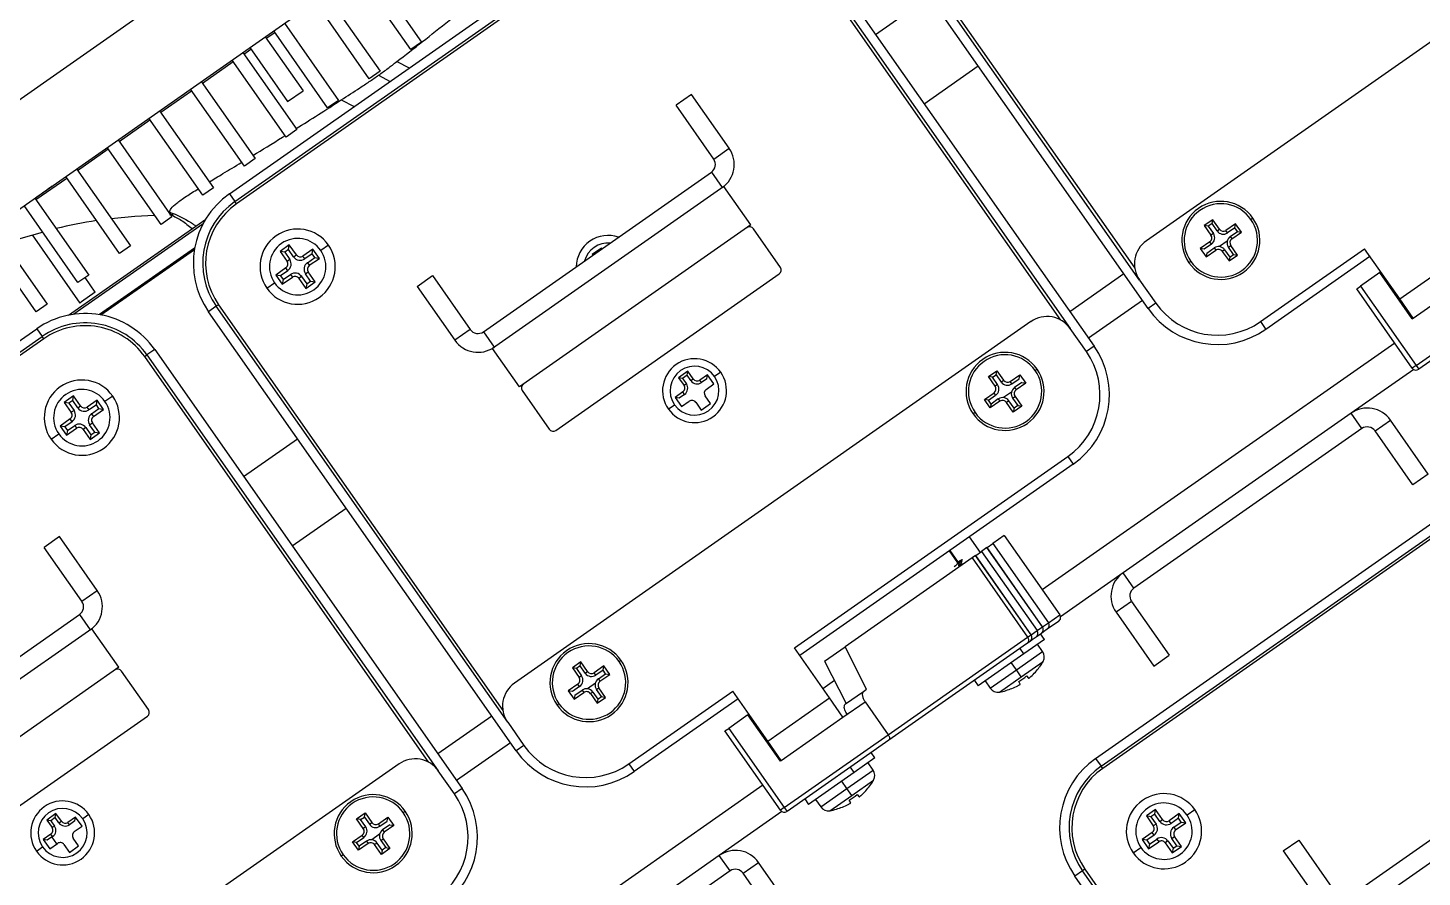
# Model space of a CAD drawing. Header units: millimetres. Extents: x 152904052 to 153933663, y 538271515 to 539240469.
# Drawn here: x 153466419.9 to 153466568.1, y 538579379.2 to 538579469.5 of the extents above; entities that cross this region are included whole.
import ezdxf

# ---------------------------------------------------------------- set-up
doc = ezdxf.new("R2010")
doc.units = ezdxf.units.MM
doc.layers.add('POWR', color=5, linetype='Continuous')

msp = doc.modelspace()

# ---------------------------------------------------------------- linework, layer by layer
at = {"layer": 'POWR', "color": 7}
for p, q in [((153466674.05, 538579640.41), (153466342.3, 538579408.12)), ((153466379.08, 538579422.27), (153466600.25, 538579577.14)), ((153466538.09, 538579442.66), (153466507.11, 538579486.9)), ((153466507.36, 538579487.07), (153466537.58, 538579443.91)), ((153466538.99, 538579439.63), (153466506.3, 538579486.33)), ((153466593.71, 538579485.27), (153466538.82, 538579446.84)), ((153466441.33, 538579451.83), (153466488.03, 538579484.52)), ((153466441.91, 538579451.01), (153466488.6, 538579483.7)), ((153466488.77, 538579483.46), (153466442.08, 538579450.76)), ((153466500.56, 538579482.31), (153466533.26, 538579435.62)), ((153466529.72, 538579438.4), (153466499.5, 538579481.56)), ((153466499.74, 538579481.74), (153466530.72, 538579437.5)), ((153466456.04, 538579476.16), (153466461.77, 538579467.97)), ((153466460.63, 538579467.17), (153466454.89, 538579475.36)), ((153466451.61, 538579473.06), (153466457.35, 538579464.87)), ((153466456.2, 538579464.07), (153466450.47, 538579472.26)), ((153466510.03, 538579468.79), (153466515.76, 538579472.81)), ((153466445.26, 538579468.37), (153466446.16, 538579469)), ((153466451.78, 538579460.97), (153466446.04, 538579469.16)), ((153466447.19, 538579469.97), (153466452.93, 538579461.77)), ((153466442.88, 538579466.7), (153466443.62, 538579467.22)), ((153466443.5, 538579467.38), (153466447.52, 538579461.65)), ((153466445.14, 538579468.53), (153466449.16, 538579462.8)), ((153466461.77, 538579467.97), (153466460.63, 538579467.17)), ((153466438.46, 538579463.61), (153466441.73, 538579465.9)), ((153466447.36, 538579457.87), (153466441.62, 538579466.06)), ((153466442.77, 538579466.87), (153466448.5, 538579458.68)), ((153466459.12, 538579465.89), (153466460.46, 538579465.22)), ((153466457.35, 538579464.87), (153466456.2, 538579464.07)), ((153466457.19, 538579464.45), (153466458.41, 538579463.78)), ((153466515.19, 538579461.42), (153466520.92, 538579465.44)), ((153466434.03, 538579460.51), (153466437.31, 538579462.8)), ((153466442.93, 538579454.78), (153466437.2, 538579462.97)), ((153466438.34, 538579463.77), (153466444.08, 538579455.58)), ((153466447.52, 538579461.65), (153466449.16, 538579462.8)), ((153466452.93, 538579461.77), (153466451.78, 538579460.97)), ((153466453.22, 538579461.82), (153466454.59, 538579461.11)), ((153466490.45, 538579462.41), (153466488.81, 538579461.26)), ((153466492.82, 538579455.53), (153466488.81, 538579461.26)), ((153466494.46, 538579456.68), (153466490.45, 538579462.41)), ((153466429.61, 538579457.41), (153466432.89, 538579459.71)), ((153466438.51, 538579451.68), (153466432.77, 538579459.87)), ((153466433.92, 538579460.67), (153466439.66, 538579452.48)), ((153466448.5, 538579458.68), (153466447.36, 538579457.87)), ((153466434.09, 538579448.58), (153466428.35, 538579456.77)), ((153466429.5, 538579457.58), (153466435.23, 538579449.38)), ((153466425.19, 538579454.31), (153466428.46, 538579456.61)), ((153466444.08, 538579455.58), (153466442.93, 538579454.78)), ((153466492.82, 538579455.53), (153466494.46, 538579456.68)), ((153466425.07, 538579454.48), (153466430.81, 538579446.29)), ((153466468.33, 538579437.16), (153466492.58, 538579454.14)), ((153466492.58, 538579454.14), (153466493.72, 538579452.5)), ((153466420.76, 538579451.22), (153466424.04, 538579453.51)), ((153466429.66, 538579445.48), (153466423.93, 538579453.68)), ((153466439.66, 538579452.48), (153466438.51, 538579451.68)), ((153466493.89, 538579452.61), (153466469.31, 538579435.4)), ((153466496.76, 538579448.52), (153466493.89, 538579452.61)), ((153466420.65, 538579451.38), (153466426.39, 538579443.19)), ((153466441.33, 538579451.83), (153466441.91, 538579451.01)), ((153466442.08, 538579450.76), (153466441.91, 538579451.01)), ((153466425.24, 538579442.39), (153466419.5, 538579450.58)), ((153466435.23, 538579449.38), (153466434.09, 538579448.58)), ((153466435.16, 538579449.71), (153466434.97, 538579449.9)), ((153466434.98, 538579449.62), (153466435.37, 538579449.63)), ((153466416.23, 538579448.28), (153466421.96, 538579440.09)), ((153466424.23, 538579438.94), (153466438.82, 538579449.15)), ((153466438.53, 538579448.64), (153466424.81, 538579439.03)), ((153466496.76, 538579448.52), (153466472.18, 538579431.31)), ((153466499.91, 538579444.01), (153466497.04, 538579448.11)), ((153466545.86, 538579449.08), (153466544.96, 538579448.45)), ((153466544.96, 538579448.45), (153466545.68, 538579447.43)), ((153466545.39, 538579448.38), (153466544.96, 538579448.45)), ((153466545.79, 538579448.66), (153466545.39, 538579448.38)), ((153466545.39, 538579448.38), (153466545.93, 538579447.61)), ((153466545.79, 538579448.66), (153466545.86, 538579449.08)), ((153466546.33, 538579447.88), (153466545.79, 538579448.66)), ((153466546.58, 538579448.06), (153466545.86, 538579449.08)), ((153466546.33, 538579447.88), (153466546.58, 538579448.06)), ((153466548.3, 538579448.65), (153466547.27, 538579447.94)), ((153466547.45, 538579447.69), (153466547.27, 538579447.94)), ((153466548.22, 538579448.23), (153466547.45, 538579447.69)), ((153466547.73, 538579447.29), (153466548.5, 538579447.83)), ((153466548.22, 538579448.23), (153466548.3, 538579448.65)), ((153466548.5, 538579447.83), (153466548.22, 538579448.23)), ((153466548.93, 538579447.75), (153466548.3, 538579448.65)), ((153466548.5, 538579447.83), (153466548.93, 538579447.75)), ((153466549.92, 538579449.12), (153466550.13, 538579449.27)), ((153466420.81, 538579439.29), (153466415.08, 538579447.48)), ((153466420.37, 538579447.46), (153466425.45, 538579440.21)), ((153466447.7, 538579446.4), (153466446.72, 538579445.71)), ((153466447.61, 538579445.91), (153466447.7, 538579446.4)), ((153466448.45, 538579445.33), (153466447.7, 538579446.4)), ((153466451.86, 538579446.38), (153466451.04, 538579445.81)), ((153466545.55, 538579446.73), (153466544.53, 538579446.02)), ((153466545.73, 538579446.48), (153466544.96, 538579445.94)), ((153466545.73, 538579446.48), (153466545.55, 538579446.73)), ((153466545.93, 538579447.61), (153466545.68, 538579447.43)), ((153466547.41, 538579446.81), (153466546.57, 538579446.22)), ((153466547.53, 538579446.16), (153466547.78, 538579446.34)), ((153466547.73, 538579447.29), (153466547.91, 538579447.04)), ((153466548.5, 538579445.32), (153466547.78, 538579446.34)), ((153466547.91, 538579447.04), (153466548.93, 538579447.75)), ((153466437.64, 538579446.07), (153466427.53, 538579438.99)), ((153466427.67, 538579438.96), (153466437.62, 538579445.93)), ((153466430.81, 538579446.29), (153466429.66, 538579445.48)), ((153466446.72, 538579445.71), (153466447.46, 538579444.64)), ((153466447.21, 538579445.62), (153466446.72, 538579445.71)), ((153466447.61, 538579445.91), (153466447.21, 538579445.62)), ((153466447.21, 538579445.62), (153466447.75, 538579444.84)), ((153466447.75, 538579444.84), (153466447.46, 538579444.64)), ((153466448.16, 538579445.13), (153466447.61, 538579445.91)), ((153466448.16, 538579445.13), (153466448.45, 538579445.33)), ((153466450.21, 538579445.95), (153466449.14, 538579445.21)), ((153466449.34, 538579444.92), (153466449.14, 538579445.21)), ((153466450.12, 538579445.46), (153466449.34, 538579444.92)), ((153466449.63, 538579444.51), (153466450.41, 538579445.06)), ((153466449.83, 538579444.23), (153466450.9, 538579444.97)), ((153466450.12, 538579445.46), (153466450.21, 538579445.95)), ((153466450.41, 538579445.06), (153466450.12, 538579445.46)), ((153466450.9, 538579444.97), (153466450.21, 538579445.95)), ((153466450.41, 538579445.06), (153466450.9, 538579444.97)), ((153466480.89, 538579446.07), (153466479.91, 538579445.38)), ((153466479.91, 538579445.38), (153466479.96, 538579445.3)), ((153466480.95, 538579445.99), (153466480.89, 538579446.07)), ((153466544.53, 538579446.02), (153466545.16, 538579445.12)), ((153466544.96, 538579445.94), (153466544.53, 538579446.02)), ((153466545.19, 538579445.25), (153466545.1, 538579445.2)), ((153466545.16, 538579445.12), (153466546.19, 538579445.83)), ((153466545.24, 538579445.54), (153466545.16, 538579445.12)), ((153466545.24, 538579445.54), (153466546.01, 538579446.08)), ((153466546.01, 538579446.08), (153466546.19, 538579445.83)), ((153466547.13, 538579445.89), (153466546.88, 538579445.71)), ((153466546.88, 538579445.71), (153466547.6, 538579444.69)), ((153466547.13, 538579445.89), (153466547.67, 538579445.11)), ((153466548.07, 538579445.39), (153466547.53, 538579446.16)), ((153466547.6, 538579444.69), (153466548.5, 538579445.32)), ((153466547.67, 538579445.11), (153466547.6, 538579444.69)), ((153466547.67, 538579445.11), (153466548.07, 538579445.39)), ((153466548.07, 538579445.39), (153466548.5, 538579445.32)), ((153466550.95, 538579438.24), (153466562.01, 538579445.99)), ((153466562.58, 538579445.17), (153466551.52, 538579437.42)), ((153466565.74, 538579440.66), (153466562.01, 538579445.99)), ((153466565.74, 538579440.66), (153466572.29, 538579445.25)), ((153466447.34, 538579443.95), (153466446.28, 538579443.2)), ((153466447.54, 538579443.66), (153466446.77, 538579443.11)), ((153466447.54, 538579443.66), (153466447.34, 538579443.95)), ((153466449.42, 538579443.33), (153466449.71, 538579443.53)), ((153466449.63, 538579444.51), (153466449.83, 538579444.23)), ((153466450.45, 538579442.46), (153466449.71, 538579443.53)), ((153466543.54, 538579444.65), (153466543.33, 538579444.5)), ((153466563.63, 538579443.46), (153466561.58, 538579442.03)), ((153466563.63, 538579443.46), (153466563.73, 538579443.53)), ((153466567.07, 538579438.55), (153466563.63, 538579443.46)), ((153466426.39, 538579443.19), (153466425.24, 538579442.39)), ((153466427.08, 538579441.36), (153466425.99, 538579442.92)), ((153466445.31, 538579441.79), (153466446.13, 538579442.37)), ((153466446.28, 538579443.2), (153466446.96, 538579442.22)), ((153466446.77, 538579443.11), (153466446.28, 538579443.2)), ((153466446.77, 538579443.11), (153466447.05, 538579442.71)), ((153466446.96, 538579442.22), (153466448.03, 538579442.96)), ((153466447.05, 538579442.71), (153466446.96, 538579442.22)), ((153466447.05, 538579442.71), (153466447.83, 538579443.25)), ((153466447.83, 538579443.25), (153466448.03, 538579442.96)), ((153466449.01, 538579443.04), (153466448.73, 538579442.84)), ((153466448.73, 538579442.84), (153466449.47, 538579441.78)), ((153466449.01, 538579443.04), (153466449.56, 538579442.27)), ((153466449.96, 538579442.55), (153466449.42, 538579443.33)), ((153466449.47, 538579441.78), (153466450.45, 538579442.46)), ((153466449.56, 538579442.27), (153466449.47, 538579441.78)), ((153466449.56, 538579442.27), (153466449.96, 538579442.55)), ((153466449.96, 538579442.55), (153466450.45, 538579442.46)), ((153466461.28, 538579441.99), (153466462.92, 538579443.14)), ((153466461.28, 538579441.99), (153466465.3, 538579436.26)), ((153466462.92, 538579443.14), (153466466.94, 538579437.4)), ((153466476.03, 538579426.68), (153466499.79, 538579443.31)), ((153466536.41, 538579443.32), (153466530.67, 538579439.3)), ((153466538.09, 538579442.66), (153466539.81, 538579440.21)), ((153466561.17, 538579441.74), (153466561.58, 538579442.03)), ((153466561.58, 538579442.03), (153466567.49, 538579433.59)), ((153466567.17, 538579438.61), (153466573.72, 538579443.2)), ((153466427.08, 538579441.36), (153466425.61, 538579440.33)), ((153466538.39, 538579440.49), (153466532.65, 538579436.48)), ((153466567.08, 538579433.3), (153466561.17, 538579441.74)), ((153466567.17, 538579438.61), (153466565.74, 538579440.66)), ((153466567.49, 538579433.59), (153466578.55, 538579441.33)), ((153466578.59, 538579440.75), (153466567.78, 538579433.18)), ((153466421.96, 538579440.09), (153466420.81, 538579439.29)), ((153466425.61, 538579440.33), (153466425.45, 538579440.21)), ((153466439.94, 538579439.87), (153466439.12, 538579439.29)), ((153466471.82, 538579392.6), (153466439.12, 538579439.29)), ((153466440.19, 538579440.04), (153466439.94, 538579439.87)), ((153466470.92, 538579395.63), (153466439.94, 538579439.87)), ((153466440.19, 538579440.04), (153466470.41, 538579396.87)), ((153466539.81, 538579440.21), (153466538.99, 538579439.63)), ((153466566.84, 538579438.87), (153466566.9, 538579439)), ((153466374.16, 538579404.79), (153466420.86, 538579437.49)), ((153466420.86, 538579437.49), (153466421.43, 538579436.67)), ((153466526.54, 538579438.24), (153466471.65, 538579399.81)), ((153466532.44, 538579435.05), (153466530.72, 538579437.5)), ((153466550.95, 538579438.24), (153466551.52, 538579437.42)), ((153466566.9, 538579438.79), (153466567, 538579438.86)), ((153466567.07, 538579438.55), (153466567.17, 538579438.61)), ((153466374.74, 538579403.97), (153466421.43, 538579436.67)), ((153466421.6, 538579436.42), (153466374.91, 538579403.73)), ((153466421.6, 538579436.42), (153466421.43, 538579436.67)), ((153466466.94, 538579437.4), (153466465.3, 538579436.26)), ((153466468.33, 538579437.16), (153466469.48, 538579435.52)), ((153466565.22, 538579435.96), (153466527.73, 538579409.72)), ((153466432.33, 538579434.53), (153466432.57, 538579434.7)), ((153466462.55, 538579391.37), (153466432.33, 538579434.53)), ((153466433.39, 538579435.28), (153466432.57, 538579434.7)), ((153466432.57, 538579434.7), (153466463.54, 538579390.47)), ((153466433.39, 538579435.28), (153466466.08, 538579388.59)), ((153466472.18, 538579431.31), (153466469.31, 538579435.4)), ((153466533.26, 538579435.62), (153466532.44, 538579435.05)), ((153466522.02, 538579432.39), (153466522.92, 538579433.02)), ((153466522.85, 538579432.6), (153466522.92, 538579433.02)), ((153466522.92, 538579433.02), (153466523.64, 538579432)), ((153466526.99, 538579433.06), (153466527.19, 538579433.21)), ((153466567.23, 538579433.16), (153466560.58, 538579428.5)), ((153466567.49, 538579433.59), (153466567.08, 538579433.3)), ((153466567.49, 538579433.59), (153466567.78, 538579433.18)), ((153466490.07, 538579432.97), (153466489.08, 538579432.28)), ((153466489.51, 538579432.2), (153466489.08, 538579432.28)), ((153466489.08, 538579432.28), (153466489.66, 538579431.46)), ((153466489.99, 538579432.54), (153466489.51, 538579432.2)), ((153466489.51, 538579432.2), (153466489.91, 538579431.64)), ((153466489.91, 538579431.64), (153466489.66, 538579431.46)), ((153466489.99, 538579432.54), (153466490.07, 538579432.97)), ((153466490.39, 538579431.97), (153466489.99, 538579432.54)), ((153466490.64, 538579432.15), (153466490.07, 538579432.97)), ((153466490.39, 538579431.97), (153466490.64, 538579432.15)), ((153466492.15, 538579432.6), (153466491.34, 538579432.02)), ((153466491.51, 538579431.77), (153466491.34, 538579432.02)), ((153466492.08, 538579432.17), (153466491.51, 538579431.77)), ((153466492.02, 538579431.04), (153466492.84, 538579431.62)), ((153466492.08, 538579432.17), (153466492.15, 538579432.6)), ((153466492.84, 538579431.62), (153466492.15, 538579432.6)), ((153466493.56, 538579432.85), (153466492.91, 538579432.39)), ((153466522.74, 538579431.37), (153466522.02, 538579432.39)), ((153466522.45, 538579432.32), (153466522.02, 538579432.39)), ((153466522.45, 538579432.32), (153466522.85, 538579432.6)), ((153466522.99, 538579431.55), (153466522.45, 538579432.32)), ((153466522.99, 538579431.55), (153466522.74, 538579431.37)), ((153466522.85, 538579432.6), (153466523.39, 538579431.82)), ((153466523.39, 538579431.82), (153466523.64, 538579432)), ((153466524.34, 538579431.88), (153466525.36, 538579432.59)), ((153466524.51, 538579431.63), (153466524.34, 538579431.88)), ((153466524.51, 538579431.63), (153466525.29, 538579432.17)), ((153466525.57, 538579431.77), (153466524.79, 538579431.23)), ((153466525.99, 538579431.69), (153466524.97, 538579430.98)), ((153466525.29, 538579432.17), (153466525.36, 538579432.59)), ((153466525.36, 538579432.59), (153466525.99, 538579431.69)), ((153466525.57, 538579431.77), (153466525.99, 538579431.69)), ((153466525.94, 538579431.78), (153466525.85, 538579431.72)), ((153466424.76, 538579430.34), (153466423.78, 538579429.65)), ((153466424.68, 538579429.85), (153466424.76, 538579430.34)), ((153466425.51, 538579429.27), (153466424.76, 538579430.34)), ((153466428.93, 538579430.32), (153466428.11, 538579429.75)), ((153466472.47, 538579430.9), (153466475.34, 538579426.8)), ((153466489.53, 538579430.76), (153466488.71, 538579430.19)), ((153466488.71, 538579430.19), (153466489.4, 538579429.21)), ((153466489.14, 538579430.11), (153466488.71, 538579430.19)), ((153466489.71, 538579430.51), (153466489.14, 538579430.11)), ((153466489.71, 538579430.51), (153466489.53, 538579430.76)), ((153466492.47, 538579429.53), (153466491.9, 538579430.35)), ((153466521.59, 538579429.96), (153466522.62, 538579430.67)), ((153466522.02, 538579429.88), (153466522.79, 538579430.42)), ((153466523.07, 538579430.02), (153466522.3, 538579429.48)), ((153466522.79, 538579430.42), (153466522.62, 538579430.67)), ((153466523.07, 538579430.02), (153466523.25, 538579429.77)), ((153466524.47, 538579430.75), (153466523.63, 538579430.16)), ((153466524.59, 538579430.1), (153466524.85, 538579430.28)), ((153466524.59, 538579430.1), (153466525.14, 538579429.33)), ((153466524.79, 538579431.23), (153466524.97, 538579430.98)), ((153466524.85, 538579430.28), (153466525.56, 538579429.26)), ((153466423.78, 538579429.65), (153466424.53, 538579428.58)), ((153466424.27, 538579429.56), (153466423.78, 538579429.65)), ((153466424.68, 538579429.85), (153466424.27, 538579429.56)), ((153466424.27, 538579429.56), (153466424.82, 538579428.78)), ((153466424.82, 538579428.78), (153466424.53, 538579428.58)), ((153466425.22, 538579429.07), (153466424.68, 538579429.85)), ((153466425.22, 538579429.07), (153466425.51, 538579429.27)), ((153466427.27, 538579429.89), (153466426.21, 538579429.15)), ((153466426.41, 538579428.86), (153466426.21, 538579429.15)), ((153466427.19, 538579429.4), (153466426.41, 538579428.86)), ((153466426.69, 538579428.45), (153466427.47, 538579429)), ((153466426.9, 538579428.17), (153466427.96, 538579428.91)), ((153466427.19, 538579429.4), (153466427.27, 538579429.89)), ((153466427.47, 538579429), (153466427.19, 538579429.4)), ((153466427.96, 538579428.91), (153466427.27, 538579429.89)), ((153466427.47, 538579429), (153466427.96, 538579428.91)), ((153466487.99, 538579428.95), (153466488.65, 538579429.41)), ((153466489.4, 538579429.21), (153466490.22, 538579429.78)), ((153466490.92, 538579429.66), (153466491.49, 538579428.84)), ((153466491.49, 538579428.84), (153466492.47, 538579429.53)), ((153466520.6, 538579428.59), (153466520.39, 538579428.44)), ((153466522.22, 538579429.06), (153466521.59, 538579429.96)), ((153466522.02, 538579429.88), (153466521.59, 538579429.96)), ((153466522.3, 538579429.48), (153466522.02, 538579429.88)), ((153466523.25, 538579429.77), (153466522.22, 538579429.06)), ((153466522.3, 538579429.48), (153466522.22, 538579429.06)), ((153466524.2, 538579429.83), (153466523.95, 538579429.65)), ((153466524.66, 538579428.63), (153466523.95, 538579429.65)), ((153466524.74, 538579429.05), (153466524.2, 538579429.83)), ((153466525.56, 538579429.26), (153466524.66, 538579428.63)), ((153466524.74, 538579429.05), (153466524.66, 538579428.63)), ((153466525.14, 538579429.33), (153466524.74, 538579429.05)), ((153466525.14, 538579429.33), (153466525.56, 538579429.26)), ((153466424.4, 538579427.89), (153466423.34, 538579427.14)), ((153466423.83, 538579427.05), (153466423.34, 538579427.14)), ((153466423.34, 538579427.14), (153466424.03, 538579426.16)), ((153466424.61, 538579427.6), (153466423.83, 538579427.05)), ((153466423.83, 538579427.05), (153466424.11, 538579426.65)), ((153466424.11, 538579426.65), (153466424.89, 538579427.19)), ((153466424.61, 538579427.6), (153466424.4, 538579427.89)), ((153466424.89, 538579427.19), (153466425.09, 538579426.9)), ((153466426.48, 538579427.27), (153466426.77, 538579427.47)), ((153466427.03, 538579426.49), (153466426.48, 538579427.27)), ((153466426.69, 538579428.45), (153466426.9, 538579428.17)), ((153466427.52, 538579426.4), (153466426.77, 538579427.47)), ((153466560.58, 538579428.5), (153466536.33, 538579411.53)), ((153466561.72, 538579426.87), (153466560.58, 538579428.5)), ((153466563.12, 538579426.62), (153466564.76, 538579427.77)), ((153466568.77, 538579422.03), (153466564.76, 538579427.77)), ((153466422.37, 538579425.73), (153466423.19, 538579426.31)), ((153466424.03, 538579426.16), (153466425.09, 538579426.9)), ((153466424.11, 538579426.65), (153466424.03, 538579426.16)), ((153466426.08, 538579426.98), (153466425.79, 538579426.78)), ((153466425.79, 538579426.78), (153466426.54, 538579425.72)), ((153466426.08, 538579426.98), (153466426.62, 538579426.21)), ((153466426.54, 538579425.72), (153466427.52, 538579426.4)), ((153466426.62, 538579426.21), (153466426.54, 538579425.72)), ((153466426.62, 538579426.21), (153466427.03, 538579426.49)), ((153466427.03, 538579426.49), (153466427.52, 538579426.4)), ((153466442.85, 538579421.76), (153466448.59, 538579425.78)), ((153466561.72, 538579426.87), (153466537.48, 538579409.89)), ((153466567.13, 538579420.89), (153466563.12, 538579426.62)), ((153466533.42, 538579391.79), (153466580.12, 538579424.48)), ((153466501.39, 538579403.54), (153466530.47, 538579423.9)), ((153466531.04, 538579423.08), (153466501.96, 538579402.72)), ((153466530.47, 538579423.9), (153466531.04, 538579423.08)), ((153466534, 538579390.97), (153466580.69, 538579423.66)), ((153466580.86, 538579423.42), (153466534.17, 538579390.72)), ((153466568.77, 538579422.03), (153466567.13, 538579420.89)), ((153466448.02, 538579414.39), (153466453.75, 538579418.4)), ((153466423.28, 538579415.38), (153466421.64, 538579414.23)), ((153466427.29, 538579409.64), (153466423.28, 538579415.38)), ((153466519.99, 538579415.34), (153466521.13, 538579413.7)), ((153466523.69, 538579415.49), (153466522.49, 538579414.65)), ((153466523.69, 538579415.49), (153466529.6, 538579407.05)), ((153466425.65, 538579408.5), (153466421.64, 538579414.23)), ((153466519.02, 538579412.22), (153466517.87, 538579413.86)), ((153466519.09, 538579412.27), (153466517.94, 538579413.91)), ((153466520.67, 538579413.38), (153466521.29, 538579413.81)), ((153466521.86, 538579414.21), (153466521.29, 538579413.81)), ((153466521.29, 538579413.81), (153466527.2, 538579405.38)), ((153466521.86, 538579414.21), (153466521.87, 538579414.22)), ((153466527.77, 538579405.78), (153466521.86, 538579414.21)), ((153466521.87, 538579414.22), (153466522.49, 538579414.65)), ((153466527.77, 538579405.78), (153466521.87, 538579414.22)), ((153466522.49, 538579414.65), (153466528.4, 538579406.22)), ((153466520.28, 538579413.11), (153466506.78, 538579403.65)), ((153466519.04, 538579412.85), (153466518.82, 538579412.65)), ((153466518.88, 538579412.73), (153466519.04, 538579412.85)), ((153466519.33, 538579412.44), (153466519.14, 538579412.44)), ((153466520.66, 538579413.37), (153466520.28, 538579413.11)), ((153466520.28, 538579413.11), (153466526.19, 538579404.67)), ((153466520.66, 538579413.37), (153466520.67, 538579413.38)), ((153466526.57, 538579404.94), (153466520.66, 538579413.37)), ((153466526.57, 538579404.94), (153466520.67, 538579413.38)), ((153466536.33, 538579411.53), (153466529.67, 538579406.86)), ((153466537.48, 538579409.89), (153466536.33, 538579411.53)), ((153466425.65, 538579408.5), (153466427.29, 538579409.64)), ((153466537.23, 538579408.49), (153466535.59, 538579407.35)), ((153466537.23, 538579408.49), (153466541.25, 538579402.76)), ((153466401.16, 538579390.12), (153466425.41, 538579407.1)), ((153466425.41, 538579407.1), (153466426.55, 538579405.46)), ((153466529.47, 538579406.36), (153466528.28, 538579405.52)), ((153466528.4, 538579406.22), (153466529.6, 538579407.05)), ((153466535.59, 538579407.35), (153466539.61, 538579401.61)), ((153466426.72, 538579405.58), (153466402.14, 538579388.37)), ((153466429.59, 538579401.48), (153466426.72, 538579405.58)), ((153466526.19, 538579404.67), (153466526.57, 538579404.94)), ((153466526.57, 538579404.94), (153466527.2, 538579405.38)), ((153466526.57, 538579404.94), (153466526.57, 538579404.94)), ((153466527.65, 538579405.08), (153466527.08, 538579404.68)), ((153466527.2, 538579405.38), (153466527.77, 538579405.78)), ((153466527.98, 538579404.45), (153466527.57, 538579405.03)), ((153466527.84, 538579405.22), (153466527.65, 538579405.08)), ((153466527.77, 538579405.78), (153466528.4, 538579406.22)), ((153466527.77, 538579405.78), (153466527.77, 538579405.78)), ((153466527.87, 538579405.24), (153466527.83, 538579405.3)), ((153466527.87, 538579405.24), (153466527.84, 538579405.22)), ((153466528.28, 538579405.52), (153466527.87, 538579405.24)), ((153466505.12, 538579398.22), (153466501.39, 538579403.54)), ((153466504.61, 538579402.13), (153466506.78, 538579403.65)), ((153466509.07, 538579399.15), (153466506.78, 538579403.65)), ((153466511.38, 538579394.3), (153466526.19, 538579404.67)), ((153466526.07, 538579403.98), (153466511.42, 538579393.72)), ((153466525.78, 538579402.92), (153466525.38, 538579403.49)), ((153466527.98, 538579404.45), (153466525.78, 538579402.92)), ((153466526.45, 538579404.24), (153466526.07, 538579403.98)), ((153466526.64, 538579404.38), (153466526.45, 538579404.24)), ((153466526.67, 538579404.4), (153466526.63, 538579404.46)), ((153466526.67, 538579404.4), (153466526.64, 538579404.38)), ((153466527.08, 538579404.68), (153466526.67, 538579404.4)), ((153466527.78, 538579403.16), (153466527.24, 538579403.94)), ((153466478.69, 538579402.05), (153466477.79, 538579401.42)), ((153466478.62, 538579401.62), (153466478.69, 538579402.05)), ((153466479.41, 538579401.03), (153466478.69, 538579402.05)), ((153466482.75, 538579402.09), (153466482.96, 538579402.23)), ((153466504.61, 538579402.13), (153466506.9, 538579397.63)), ((153466525.78, 538579402.92), (153466520.93, 538579399.52)), ((153466525, 538579401.21), (153466524.45, 538579401.99)), ((153466525, 538579401.21), (153466527.78, 538579403.16)), ((153466525.51, 538579400.47), (153466527.84, 538579402.1)), ((153466539.61, 538579401.61), (153466541.25, 538579402.76)), ((153466429.59, 538579401.48), (153466405.01, 538579384.28)), ((153466432.74, 538579396.98), (153466429.87, 538579401.07)), ((153466478.22, 538579401.34), (153466477.79, 538579401.42)), ((153466477.79, 538579401.42), (153466478.51, 538579400.4)), ((153466478.62, 538579401.62), (153466478.22, 538579401.34)), ((153466478.22, 538579401.34), (153466478.76, 538579400.57)), ((153466478.76, 538579400.57), (153466478.51, 538579400.4)), ((153466479.16, 538579400.85), (153466478.62, 538579401.62)), ((153466479.16, 538579400.85), (153466479.41, 538579401.03)), ((153466481.13, 538579401.62), (153466480.1, 538579400.9)), ((153466480.28, 538579400.65), (153466480.1, 538579400.9)), ((153466481.05, 538579401.19), (153466480.28, 538579400.65)), ((153466480.56, 538579400.25), (153466481.33, 538579400.8)), ((153466480.73, 538579400), (153466481.76, 538579400.72)), ((153466481.05, 538579401.19), (153466481.13, 538579401.62)), ((153466481.33, 538579400.8), (153466481.05, 538579401.19)), ((153466481.76, 538579400.72), (153466481.13, 538579401.62)), ((153466481.33, 538579400.8), (153466481.76, 538579400.72)), ((153466522.21, 538579399.26), (153466525, 538579401.21)), ((153466523.19, 538579398.85), (153466525.51, 538579400.47)), ((153466525.51, 538579400.47), (153466525, 538579401.21)), ((153466526.08, 538579400.56), (153466526.29, 538579400.32)), ((153466527.44, 538579401.5), (153466527.45, 538579401.49)), ((153466478.38, 538579399.7), (153466477.36, 538579398.98)), ((153466477.36, 538579398.98), (153466477.99, 538579398.08)), ((153466477.79, 538579398.91), (153466477.36, 538579398.98)), ((153466478.56, 538579399.45), (153466477.79, 538579398.91)), ((153466478.07, 538579398.51), (153466478.84, 538579399.05)), ((153466478.56, 538579399.45), (153466478.38, 538579399.7)), ((153466478.84, 538579399.05), (153466479.01, 538579398.8)), ((153466480.24, 538579399.78), (153466479.4, 538579399.19)), ((153466480.36, 538579399.13), (153466480.61, 538579399.31)), ((153466480.9, 538579398.36), (153466480.36, 538579399.13)), ((153466480.56, 538579400.25), (153466480.73, 538579400)), ((153466481.33, 538579398.28), (153466480.61, 538579399.31)), ((153466483.78, 538579391.21), (153466494.84, 538579398.95)), ((153466498.57, 538579393.63), (153466494.84, 538579398.95)), ((153466505.67, 538579400.06), (153466504.43, 538579399.2)), ((153466506.82, 538579397.58), (153466508.73, 538579398.92)), ((153466508.73, 538579398.92), (153466509.07, 538579399.15)), ((153466520.53, 538579400.09), (153466520.93, 538579399.52)), ((153466521.67, 538579400.04), (153466522.21, 538579399.26)), ((153466523.9, 538579399), (153466523.89, 538579399.02)), ((153466525.4, 538579399.69), (153466525.24, 538579399.97)), ((153466476.36, 538579397.61), (153466476.16, 538579397.47)), ((153466478.02, 538579398.22), (153466477.93, 538579398.16)), ((153466477.99, 538579398.08), (153466479.01, 538579398.8)), ((153466478.07, 538579398.51), (153466477.99, 538579398.08)), ((153466479.96, 538579398.85), (153466479.71, 538579398.68)), ((153466479.71, 538579398.68), (153466480.43, 538579397.65)), ((153466479.96, 538579398.85), (153466480.5, 538579398.08)), ((153466480.43, 538579397.65), (153466481.33, 538579398.28)), ((153466480.5, 538579398.08), (153466480.43, 538579397.65)), ((153466480.5, 538579398.08), (153466480.9, 538579398.36)), ((153466480.9, 538579398.36), (153466481.33, 538579398.28)), ((153466495.41, 538579398.13), (153466484.35, 538579390.39)), ((153466498.57, 538579393.63), (153466505.12, 538579398.22)), ((153466506.55, 538579396.17), (153466505.12, 538579398.22)), ((153466506.55, 538579396.17), (153466508.91, 538579397.82)), ((153466508.91, 538579397.82), (153466511.38, 538579394.3)), ((153466408.86, 538579379.65), (153466432.62, 538579396.28)), ((153466469.24, 538579396.29), (153466463.5, 538579392.27)), ((153466496.46, 538579396.43), (153466494.41, 538579394.99)), ((153466496.46, 538579396.43), (153466496.56, 538579396.5)), ((153466499.9, 538579391.51), (153466496.46, 538579396.43)), ((153466500, 538579391.58), (153466506.55, 538579396.17)), ((153466470.92, 538579395.63), (153466472.64, 538579393.17)), ((153466494, 538579394.71), (153466494.41, 538579394.99)), ((153466499.91, 538579386.27), (153466494, 538579394.71)), ((153466494.41, 538579394.99), (153466500.32, 538579386.56)), ((153466471.22, 538579393.46), (153466465.48, 538579389.45)), ((153466472.64, 538579393.17), (153466471.82, 538579392.6)), ((153466500, 538579391.58), (153466498.57, 538579393.63)), ((153466500.32, 538579386.56), (153466511.38, 538579394.3)), ((153466511.42, 538579393.72), (153466500.61, 538579386.15)), ((153466560.42, 538579377.12), (153466584.67, 538579394.1)), ((153466499.67, 538579391.84), (153466499.73, 538579391.97)), ((153466499.73, 538579391.76), (153466499.83, 538579391.83)), ((153466499.9, 538579391.51), (153466500, 538579391.58)), ((153466509.95, 538579391.84), (153466507.76, 538579390.3)), ((153466509.95, 538579391.84), (153466509.55, 538579392.41)), ((153466533.42, 538579391.79), (153466534, 538579390.97)), ((153466585.98, 538579392.58), (153466561.4, 538579375.37)), ((153466459.37, 538579391.21), (153466404.48, 538579352.78)), ((153466465.27, 538579388.01), (153466463.54, 538579390.47)), ((153466483.78, 538579391.21), (153466484.35, 538579390.39)), ((153466507.76, 538579390.3), (153466502.91, 538579386.9)), ((153466506.98, 538579388.59), (153466509.76, 538579390.54)), ((153466507.76, 538579390.3), (153466507.36, 538579390.87)), ((153466509.76, 538579390.54), (153466509.22, 538579391.32)), ((153466534.17, 538579390.72), (153466534, 538579390.97)), ((153466498.05, 538579388.93), (153466460.56, 538579362.68)), ((153466466.08, 538579388.59), (153466465.27, 538579388.01)), ((153466504.19, 538579386.64), (153466506.98, 538579388.59)), ((153466506.98, 538579388.59), (153466506.43, 538579389.37)), ((153466507.49, 538579387.86), (153466506.98, 538579388.59)), ((153466507.49, 538579387.86), (153466509.82, 538579389.48)), ((153466509.41, 538579388.89), (153466509.43, 538579388.87)), ((153466502.51, 538579387.48), (153466502.91, 538579386.9)), ((153466503.65, 538579387.42), (153466504.19, 538579386.64)), ((153466505.17, 538579386.23), (153466507.49, 538579387.86)), ((153466507.38, 538579387.07), (153466507.22, 538579387.35)), ((153466508.06, 538579387.94), (153466508.27, 538579387.7)), ((153466422.9, 538579385.93), (153466421.91, 538579385.24)), ((153466422.82, 538579385.51), (153466422.9, 538579385.93)), ((153466423.47, 538579385.11), (153466422.9, 538579385.93)), ((153466424.98, 538579385.56), (153466424.16, 538579384.99)), ((153466424.91, 538579385.14), (153466424.98, 538579385.56)), ((153466425.67, 538579384.58), (153466424.98, 538579385.56)), ((153466426.39, 538579385.82), (153466425.74, 538579385.36)), ((153466454.85, 538579385.36), (153466455.75, 538579385.99)), ((153466455.28, 538579385.28), (153466455.68, 538579385.56)), ((153466455.68, 538579385.56), (153466455.75, 538579385.99)), ((153466455.68, 538579385.56), (153466456.22, 538579384.79)), ((153466455.75, 538579385.99), (153466456.47, 538579384.97)), ((153466457.17, 538579384.84), (153466458.19, 538579385.56)), ((153466458.12, 538579385.13), (153466458.19, 538579385.56)), ((153466458.19, 538579385.56), (153466458.82, 538579384.66)), ((153466459.82, 538579386.03), (153466460.02, 538579386.17)), ((153466500.06, 538579386.13), (153466493.41, 538579381.47)), ((153466500.32, 538579386.56), (153466499.91, 538579386.27)), ((153466500.32, 538579386.56), (153466500.61, 538579386.15)), ((153466505.88, 538579386.38), (153466505.87, 538579386.4)), ((153466539.79, 538579386.36), (153466538.81, 538579385.67)), ((153466538.81, 538579385.67), (153466539.55, 538579384.61)), ((153466539.3, 538579385.58), (153466538.81, 538579385.67)), ((153466539.7, 538579385.87), (153466539.3, 538579385.58)), ((153466539.3, 538579385.58), (153466539.84, 538579384.81)), ((153466539.7, 538579385.87), (153466539.79, 538579386.36)), ((153466540.25, 538579385.09), (153466539.7, 538579385.87)), ((153466540.54, 538579385.29), (153466539.79, 538579386.36)), ((153466542.3, 538579385.92), (153466541.23, 538579385.17)), ((153466542.21, 538579385.43), (153466542.3, 538579385.92)), ((153466542.99, 538579384.93), (153466542.3, 538579385.92)), ((153466543.95, 538579386.34), (153466543.13, 538579385.77)), ((153466421.91, 538579385.24), (153466422.49, 538579384.43)), ((153466422.34, 538579385.17), (153466421.91, 538579385.24)), ((153466422.82, 538579385.51), (153466422.34, 538579385.17)), ((153466422.34, 538579385.17), (153466422.74, 538579384.6)), ((153466422.74, 538579384.6), (153466422.49, 538579384.43)), ((153466423.22, 538579384.94), (153466422.82, 538579385.51)), ((153466423.22, 538579384.94), (153466423.47, 538579385.11)), ((153466424.34, 538579384.74), (153466424.16, 538579384.99)), ((153466424.91, 538579385.14), (153466424.34, 538579384.74)), ((153466424.85, 538579384.01), (153466425.67, 538579384.58)), ((153466455.57, 538579384.34), (153466454.85, 538579385.36)), ((153466455.28, 538579385.28), (153466454.85, 538579385.36)), ((153466455.82, 538579384.51), (153466455.28, 538579385.28)), ((153466455.82, 538579384.51), (153466455.57, 538579384.34)), ((153466456.22, 538579384.79), (153466456.47, 538579384.97)), ((153466457.34, 538579384.59), (153466457.17, 538579384.84)), ((153466457.34, 538579384.59), (153466458.12, 538579385.13)), ((153466458.4, 538579384.74), (153466457.62, 538579384.19)), ((153466457.62, 538579384.19), (153466457.8, 538579383.94)), ((153466458.82, 538579384.66), (153466457.8, 538579383.94)), ((153466458.4, 538579384.74), (153466458.82, 538579384.66)), ((153466458.77, 538579384.74), (153466458.68, 538579384.68)), ((153466539.84, 538579384.81), (153466539.55, 538579384.61)), ((153466540.25, 538579385.09), (153466540.54, 538579385.29)), ((153466541.43, 538579384.88), (153466541.23, 538579385.17)), ((153466542.21, 538579385.43), (153466541.43, 538579384.88)), ((153466541.72, 538579384.48), (153466542.5, 538579385.02)), ((153466541.72, 538579384.48), (153466541.92, 538579384.19)), ((153466541.92, 538579384.19), (153466542.99, 538579384.93)), ((153466542.5, 538579385.02), (153466542.21, 538579385.43)), ((153466542.5, 538579385.02), (153466542.99, 538579384.93)), ((153466422.36, 538579383.73), (153466421.54, 538579383.16)), ((153466421.54, 538579383.16), (153466422.23, 538579382.17)), ((153466421.97, 538579383.08), (153466421.54, 538579383.16)), ((153466422.54, 538579383.48), (153466421.97, 538579383.08)), ((153466422.23, 538579382.17), (153466423.05, 538579382.75)), ((153466422.54, 538579383.48), (153466422.36, 538579383.73)), ((153466422.46, 538579383.42), (153466422.97, 538579382.69)), ((153466423.75, 538579382.62), (153466424.32, 538579381.8)), ((153466425.3, 538579382.49), (153466424.73, 538579383.31)), ((153466454.42, 538579382.92), (153466455.45, 538579383.64)), ((153466455.05, 538579382.02), (153466454.42, 538579382.92)), ((153466454.85, 538579382.85), (153466454.42, 538579382.92)), ((153466454.85, 538579382.85), (153466455.62, 538579383.39)), ((153466455.13, 538579382.45), (153466454.85, 538579382.85)), ((153466456.08, 538579382.74), (153466455.05, 538579382.02)), ((153466455.9, 538579382.99), (153466455.13, 538579382.45)), ((153466455.62, 538579383.39), (153466455.45, 538579383.64)), ((153466455.9, 538579382.99), (153466456.08, 538579382.74)), ((153466457.3, 538579383.72), (153466456.46, 538579383.13)), ((153466457.03, 538579382.79), (153466456.77, 538579382.62)), ((153466457.49, 538579381.59), (153466456.77, 538579382.62)), ((153466457.57, 538579382.02), (153466457.03, 538579382.79)), ((153466457.42, 538579383.07), (153466457.68, 538579383.25)), ((153466457.42, 538579383.07), (153466457.97, 538579382.3)), ((153466457.68, 538579383.25), (153466458.39, 538579382.22)), ((153466539.43, 538579383.91), (153466538.37, 538579383.16)), ((153466538.37, 538579383.16), (153466539.05, 538579382.18)), ((153466538.86, 538579383.08), (153466538.37, 538579383.16)), ((153466539.63, 538579383.62), (153466538.86, 538579383.08)), ((153466538.86, 538579383.08), (153466539.14, 538579382.67)), ((153466539.05, 538579382.18), (153466540.12, 538579382.93)), ((153466539.14, 538579382.67), (153466539.05, 538579382.18)), ((153466539.14, 538579382.67), (153466539.92, 538579383.21)), ((153466539.63, 538579383.62), (153466539.43, 538579383.91)), ((153466539.92, 538579383.21), (153466540.12, 538579382.93)), ((153466541.1, 538579383.01), (153466540.82, 538579382.8)), ((153466540.82, 538579382.8), (153466541.56, 538579381.74)), ((153466541.1, 538579383.01), (153466541.65, 538579382.23)), ((153466541.51, 538579383.29), (153466541.8, 538579383.49)), ((153466542.06, 538579382.51), (153466541.51, 538579383.29)), ((153466542.54, 538579382.43), (153466541.8, 538579383.49)), ((153466553.37, 538579381.95), (153466555.01, 538579383.1)), ((153466555.01, 538579383.1), (153466559.03, 538579377.37)), ((153466420.82, 538579381.92), (153466421.48, 538579382.38)), ((153466424.32, 538579381.8), (153466425.3, 538579382.49)), ((153466453.43, 538579381.55), (153466453.22, 538579381.41)), ((153466455.13, 538579382.45), (153466455.05, 538579382.02)), ((153466458.39, 538579382.22), (153466457.49, 538579381.59)), ((153466457.57, 538579382.02), (153466457.49, 538579381.59)), ((153466457.97, 538579382.3), (153466457.57, 538579382.02)), ((153466457.97, 538579382.3), (153466458.39, 538579382.22)), ((153466493.41, 538579381.47), (153466469.16, 538579364.49)), ((153466494.55, 538579379.83), (153466493.41, 538579381.47)), ((153466537.4, 538579381.75), (153466538.22, 538579382.33)), ((153466541.56, 538579381.74), (153466542.54, 538579382.43)), ((153466541.65, 538579382.23), (153466541.56, 538579381.74)), ((153466541.65, 538579382.23), (153466542.06, 538579382.51)), ((153466542.06, 538579382.51), (153466542.54, 538579382.43)), ((153466553.37, 538579381.95), (153466557.39, 538579376.22)), ((153466494.55, 538579379.83), (153466470.31, 538579362.85)), ((153466495.95, 538579379.59), (153466497.59, 538579380.73)), ((153466501.6, 538579375), (153466497.59, 538579380.73)), ((153466532.03, 538579379.83), (153466531.21, 538579379.26)), ((153466532.28, 538579380), (153466532.03, 538579379.83)), ((153466563.01, 538579335.59), (153466532.03, 538579379.83)), ((153466532.28, 538579380), (153466562.5, 538579336.84)), ((153466499.96, 538579373.85), (153466495.95, 538579379.59)), ((153466563.91, 538579332.56), (153466531.21, 538579379.26))]:
    msp.add_line(p, q, dxfattribs=at)
at = {"layer": 'POWR', "color": 7, "flags": 128}
for points in [[(153466428.77, 538579449.2), (153466431.27, 538579449.46), (153466433.38, 538579449.58)], [(153466417.46, 538579446.52), (153466419.21, 538579447.11), (153466421.47, 538579447.77)]]:
    msp.add_lwpolyline(points, dxfattribs=at)
at = {"layer": 'POWR', "color": 7}
for centre, radius, start, end in [((153466492, 538579454.95), 1, 305, 35), ((153466492, 538579454.95), 3, 305, 35), ((153466446.5, 538579444.45), 9, 125, 215), ((153466446.5, 538579444.45), 8, 125, 215), ((153466446.5, 538579444.45), 7.7, 125, 215), ((153466546.73, 538579446.88), 4.15, 35, 215), ((153466546.73, 538579446.88), 3.9, 35, 215), ((153466435.52, 538579395.63), 54, 98.8489, 103.4898), ((153466448.59, 538579444.09), 4, 35, 215), ((153466496.63, 538579447.82), 0.5, 35, 125), ((153466546.73, 538579446.88), 4.15, 215, 35), ((153466546.73, 538579446.88), 3.9, 215, 35), ((153466546.99, 538579448.35), 0.807, 215, 305), ((153466546.99, 538579448.35), 0.5, 215, 305), ((153466448.59, 538579444.09), 4, 215, 35), ((153466448.59, 538579444.09), 3, 35, 215), ((153466481.6, 538579444.01), 3.4, 71.0319, 178.9681), ((153466481.6, 538579444.01), 2.6, 85.2849, 164.7151), ((153466540.54, 538579444.39), 3, 125, 215), ((153466545.27, 538579447.14), 0.5, 305, 35), ((153466545.27, 538579447.14), 0.807, 305, 35), ((153466548.19, 538579446.63), 0.807, 125, 215), ((153466548.19, 538579446.63), 0.5, 125, 215), ((153466448.59, 538579444.09), 3, 215, 35), ((153466447.05, 538579444.36), 0.851, 305, 35), ((153466448.86, 538579445.62), 0.851, 215, 305), ((153466448.86, 538579445.62), 0.5, 215, 305), ((153466546.47, 538579445.42), 0.807, 35, 125), ((153466546.47, 538579445.42), 0.5, 35, 125), ((153466447.05, 538579444.36), 0.5, 305, 35), ((153466448.32, 538579442.55), 0.851, 35, 125), ((153466450.12, 538579443.82), 0.851, 125, 215), ((153466450.12, 538579443.82), 0.5, 125, 215), ((153466499.5, 538579443.72), 0.5, 305, 35), ((153466448.32, 538579442.55), 0.5, 35, 125), ((153466426.02, 538579430.11), 9, 35, 125), ((153466546.36, 538579444.8), 9, 215, 305), ((153466546.36, 538579444.8), 8, 215, 305), ((153466426.02, 538579430.11), 8, 35, 125), ((153466426.02, 538579430.11), 7.7, 35, 125), ((153466528.26, 538579435.78), 3, 35, 125), ((153466467.76, 538579437.98), 3, 215, 305), ((153466467.76, 538579437.98), 1, 215, 305), ((153466523.79, 538579430.82), 4.15, 35, 215), ((153466523.79, 538579430.82), 3.9, 35, 215), ((153466525.88, 538579430.46), 8, 305, 35), ((153466525.88, 538579430.46), 9, 305, 35), ((153466490.78, 538579430.9), 3.4, 35, 215), ((153466490.78, 538579430.9), 2.6, 35, 215), ((153466523.79, 538579430.82), 4.15, 215, 35), ((153466523.79, 538579430.82), 3.9, 215, 35), ((153466567.49, 538579433.59), 0.5, 215, 305), ((153466425.65, 538579428.03), 4, 35, 215), ((153466472.88, 538579431.19), 0.5, 125, 215), ((153466490.78, 538579430.9), 3.4, 215, 35), ((153466490.78, 538579430.9), 2.6, 215, 35), ((153466489.25, 538579431.17), 0.807, 305, 35), ((153466491.05, 538579432.43), 0.807, 215, 305), ((153466491.05, 538579432.43), 0.5, 215, 305), ((153466522.33, 538579431.08), 0.807, 305, 35), ((153466524.05, 538579432.29), 0.807, 215, 305), ((153466524.05, 538579432.29), 0.5, 215, 305), ((153466425.65, 538579428.03), 4, 215, 35), ((153466425.65, 538579428.03), 3, 35, 215), ((153466489.25, 538579431.17), 0.5, 305, 35), ((153466492.31, 538579430.63), 0.5, 125, 215), ((153466522.33, 538579431.08), 0.5, 305, 35), ((153466523.54, 538579429.36), 0.807, 35, 125), ((153466525.26, 538579430.57), 0.807, 125, 215), ((153466525.26, 538579430.57), 0.5, 125, 215), ((153466425.65, 538579428.03), 3, 215, 35), ((153466424.12, 538579428.3), 0.5, 305, 35), ((153466424.12, 538579428.3), 0.851, 305, 35), ((153466425.92, 538579429.56), 0.851, 215, 305), ((153466425.92, 538579429.56), 0.5, 215, 305), ((153466490.51, 538579429.37), 0.5, 35, 125), ((153466523.54, 538579429.36), 0.5, 35, 125), ((153466562.3, 538579426.05), 3, 35, 125), ((153466425.38, 538579426.49), 0.851, 35, 125), ((153466427.18, 538579427.76), 0.851, 125, 215), ((153466427.18, 538579427.76), 0.5, 125, 215), ((153466425.38, 538579426.49), 0.5, 35, 125), ((153466475.75, 538579427.09), 0.5, 215, 305), ((153466562.3, 538579426.05), 1, 35, 125), ((153466538.05, 538579409.07), 3, 125, 215), ((153466424.83, 538579407.92), 3, 305, 35), ((153466538.05, 538579409.07), 1, 125, 215), ((153466424.83, 538579407.92), 1, 305, 35), ((153466526.16, 538579404.65), 0.5, 305, 35), ((153466526.16, 538579404.65), 0.499, 305.07, 35.0698), ((153466526.79, 538579405.09), 0.499, 305.07, 35.0698), ((153466527.36, 538579405.49), 0.5, 305, 35), ((153466527.36, 538579405.49), 0.499, 305.07, 35.0698), ((153466527.88, 538579405.31), 0.103, 217.4159, 246.5165), ((153466527.99, 538579405.93), 0.499, 305.07, 35.0698), ((153466479.56, 538579399.85), 4.15, 35, 215), ((153466479.56, 538579399.85), 3.9, 35, 215), ((153466526.68, 538579404.47), 0.103, 217.4159, 246.5165), ((153466479.56, 538579399.85), 4.15, 215, 35), ((153466479.56, 538579399.85), 3.9, 215, 35), ((153466522.16, 538579405.26), 6.5, 324.4786, 330.8721), ((153466526.96, 538579402.59), 1, 330.8721, 35), ((153466429.46, 538579400.79), 0.5, 35, 125), ((153466478.1, 538579400.11), 0.5, 305, 35), ((153466478.1, 538579400.11), 0.807, 305, 35), ((153466479.82, 538579401.31), 0.807, 215, 305), ((153466479.82, 538579401.31), 0.5, 215, 305), ((153466522.05, 538579405.42), 6.32, 300.3185, 309.6814), ((153466522.13, 538579405.3), 6.52, 312.4848, 324.3917), ((153466473.37, 538579397.35), 3, 125, 215), ((153466479.3, 538579398.39), 0.807, 35, 125), ((153466479.3, 538579398.39), 0.5, 35, 125), ((153466481.02, 538579399.59), 0.807, 125, 215), ((153466481.02, 538579399.59), 0.5, 125, 215), ((153466523.03, 538579399.83), 1, 215, 279.1279), ((153466522.16, 538579405.26), 6.5, 279.1279, 285.5214), ((153466522.13, 538579405.3), 6.52, 285.6083, 297.5152), ((153466432.33, 538579396.69), 0.5, 305, 35), ((153466479.19, 538579397.76), 8, 215, 305), ((153466461.09, 538579388.75), 3, 35, 125), ((153466479.19, 538579397.76), 9, 215, 305), ((153466538.59, 538579384.42), 9, 125, 215), ((153466508.94, 538579389.97), 1, 330.8721, 35), ((153466538.59, 538579384.42), 8, 125, 215), ((153466538.59, 538579384.42), 7.7, 125, 215), ((153466458.71, 538579383.42), 9, 305, 35), ((153466504.11, 538579392.68), 6.52, 312.4848, 324.3917), ((153466504.14, 538579392.65), 6.5, 324.4786, 330.8721), ((153466423.61, 538579383.87), 3.4, 35, 215), ((153466456.62, 538579383.79), 4.15, 35, 215), ((153466456.62, 538579383.79), 3.9, 35, 215), ((153466458.71, 538579383.42), 8, 305, 35), ((153466504.03, 538579392.8), 6.32, 300.3185, 309.6814), ((153466540.68, 538579384.05), 4, 35, 215), ((153466540.68, 538579384.05), 3, 35, 215), ((153466423.61, 538579383.87), 3.4, 215, 35), ((153466423.61, 538579383.87), 2.6, 35, 215), ((153466456.62, 538579383.79), 4.15, 215, 35), ((153466456.62, 538579383.79), 3.9, 215, 35), ((153466500.32, 538579386.56), 0.5, 215, 305), ((153466505.01, 538579387.22), 1, 215, 279.1279), ((153466504.14, 538579392.65), 6.5, 279.1279, 285.5214), ((153466504.11, 538579392.68), 6.52, 285.6083, 297.5152), ((153466540.68, 538579384.05), 4, 215, 35), ((153466540.68, 538579384.05), 3, 215, 35), ((153466423.61, 538579383.87), 2.6, 215, 35), ((153466422.08, 538579384.14), 0.5, 305, 35), ((153466422.08, 538579384.14), 0.807, 305, 35), ((153466423.88, 538579385.4), 0.807, 215, 305), ((153466423.88, 538579385.4), 0.5, 215, 305), ((153466455.16, 538579384.05), 0.5, 305, 35), ((153466455.16, 538579384.05), 0.807, 305, 35), ((153466456.88, 538579385.25), 0.807, 215, 305), ((153466456.88, 538579385.25), 0.5, 215, 305), ((153466458.09, 538579383.53), 0.807, 125, 215), ((153466539.14, 538579384.32), 0.5, 305, 35), ((153466539.14, 538579384.32), 0.851, 305, 35), ((153466540.95, 538579385.58), 0.851, 215, 305), ((153466540.95, 538579385.58), 0.5, 215, 305), ((153466542.21, 538579383.78), 0.851, 125, 215), ((153466542.21, 538579383.78), 0.5, 125, 215), ((153466423.34, 538579382.34), 0.5, 35, 125), ((153466425.14, 538579383.6), 0.5, 125, 215), ((153466456.37, 538579382.33), 0.807, 35, 125), ((153466456.37, 538579382.33), 0.5, 35, 125), ((153466458.09, 538579383.53), 0.5, 125, 215), ((153466540.41, 538579382.52), 0.851, 35, 125), ((153466540.41, 538579382.52), 0.5, 35, 125), ((153466495.13, 538579379.01), 3, 35, 125), ((153466495.13, 538579379.01), 1, 35, 125)]:
    msp.add_arc(centre, radius, start, end, dxfattribs=at)
for points, knots in [([(153466459.12, 538579465.89), (153466460.03, 538579466.59), (153466461.85, 538579468.01), (153466463.78, 538579469.53), (153466464.85, 538579470.38), (153466464.92, 538579470.44)], [0, 0, 0, 0, 0.482279, 0.964558, 1, 1, 1, 1]), ([(153466457.19, 538579464.45), (153466457.36, 538579464.57), (153466457.7, 538579464.81), (153466458.34, 538579465.29), (153466458.81, 538579465.65), (153466459.12, 538579465.89)], [0, 0, 0, 0, 0.258152, 0.516303, 1, 1, 1, 1]), ([(153466453.22, 538579461.82), (153466453.88, 538579462.24), (153466454.86, 538579462.88), (153466456.2, 538579463.76), (153466456.86, 538579464.22), (153466457.19, 538579464.45)], [0, 0, 0, 0, 0.4998423, 0.7499051, 1, 1, 1, 1]), ([(153466448.43, 538579458.77), (153466449.21, 538579459.26), (153466450.72, 538579460.21), (153466452.4, 538579461.29), (153466453.22, 538579461.82)], [0, 0, 0, 0, 0.50982, 1, 1, 1, 1]), ([(153466443.84, 538579455.92), (153466444.84, 538579456.53), (153466445.91, 538579457.18), (153466447.16, 538579457.97), (153466447.25, 538579458.03)], [0, 0, 0, 0, 0.932568, 1, 1, 1, 1]), ([(153466439.22, 538579453.11), (153466439.67, 538579453.38), (153466440.66, 538579453.99), (153466441.95, 538579454.77), (153466442.64, 538579455.19)], [0, 0, 0, 0, 0.460782, 1, 1, 1, 1]), ([(153466422.5, 538579452.68), (153466422.45, 538579452.64), (153466422.11, 538579452.37), (153466421.56, 538579451.96), (153466421, 538579451.57), (153466420.73, 538579451.39), (153466420.67, 538579451.35)], [0, 0, 0, 0, 0.090275, 0.559324, 0.902777, 1, 1, 1, 1]), ([(153466434.97, 538579449.9), (153466435.01, 538579450.02), (153466435.08, 538579450.25), (153466435.68, 538579450.82), (153466436.64, 538579451.51), (153466437.58, 538579452.1), (153466438.02, 538579452.37)], [0, 0, 0, 0, 0.254532, 0.508983, 0.770758, 1, 1, 1, 1]), ([(153466434.97, 538579449.9), (153466435.75, 538579449.58), (153466436.7, 538579449.19), (153466437.61, 538579448.53), (153466437.77, 538579448.41)], [0, 0, 0, 0, 0.823845, 1, 1, 1, 1]), ([(153466435.11, 538579449.62), (153466435.5, 538579449.43), (153466436.34, 538579449.01), (153466437.01, 538579448.44), (153466437.37, 538579448.13)], [0, 0, 0, 0, 0.4576469, 1, 1, 1, 1]), ([(153466519.04, 538579412.85), (153466519.12, 538579412.89), (153466519.28, 538579412.96), (153466519.21, 538579412.87), (153466518.94, 538579412.62), (153466518.57, 538579412.33), (153466518.38, 538579412.17)], [0, 0, 0, 0, 0.240848, 0.476572, 0.721491, 1, 1, 1, 1]), ([(153466518.82, 538579412.29), (153466518.91, 538579412.34), (153466519.08, 538579412.43), (153466519.16, 538579412.46), (153466519.14, 538579412.42), (153466519.13, 538579412.41)], [0, 0, 0, 0, 0.402272, 0.802406, 1, 1, 1, 1]), ([(153466519.09, 538579412.51), (153466519.12, 538579412.57), (153466519.17, 538579412.71), (153466519.21, 538579412.85), (153466519.24, 538579412.91)], [0, 0, 0, 0, 0.499894, 1, 1, 1, 1]), ([(153466529.47, 538579406.36), (153466529.53, 538579406.41), (153466529.64, 538579406.51), (153466529.7, 538579406.71), (153466529.68, 538579406.91), (153466529.62, 538579407.01), (153466529.6, 538579407.05)], [0, 0, 0, 0, 0.270336, 0.562527, 0.789797, 1, 1, 1, 1]), ([(153466526.19, 538579404.67), (153466526.21, 538579404.63), (153466526.26, 538579404.54), (153466526.29, 538579404.4), (153466526.27, 538579404.24), (153466526.2, 538579404.08), (153466526.11, 538579404.01), (153466526.07, 538579403.98)], [0, 0, 0, 0, 0.174928, 0.36388, 0.560047, 0.788091, 1, 1, 1, 1]), ([(153466526.29, 538579400.32), (153466526.29, 538579400.32), (153466526.31, 538579400.31), (153466526.37, 538579400.35), (153466526.45, 538579400.41), (153466526.51, 538579400.47), (153466526.54, 538579400.49)], [0, 0, 0, 0, 0.2506482, 0.4997541, 0.7490998, 1, 1, 1, 1]), ([(153466526.54, 538579400.49), (153466526.51, 538579400.47), (153466526.45, 538579400.41), (153466526.37, 538579400.35), (153466526.31, 538579400.31), (153466526.29, 538579400.32), (153466526.29, 538579400.32)], [0, 0, 0, 0, 0.2506482, 0.4997541, 0.7490998, 1, 1, 1, 1]), ([(153466508.73, 538579398.92), (153466508.69, 538579398.86), (153466508.59, 538579398.75), (153466508.62, 538579398.44), (153466508.73, 538579398.11), (153466508.85, 538579397.91), (153466508.91, 538579397.82)], [0, 0, 0, 0, 0.273241, 0.566326, 0.792171, 1, 1, 1, 1]), ([(153466525.15, 538579399.52), (153466525.18, 538579399.54), (153466525.25, 538579399.57), (153466525.34, 538579399.63), (153466525.39, 538579399.67), (153466525.4, 538579399.69), (153466525.4, 538579399.69)], [0, 0, 0, 0, 0.250648, 0.499754, 0.7491, 1, 1, 1, 1]), ([(153466507, 538579396.48), (153466506.95, 538579396.56), (153466506.85, 538579396.72), (153466506.74, 538579396.98), (153466506.69, 538579397.24), (153466506.71, 538579397.46), (153466506.78, 538579397.54), (153466506.82, 538579397.58)], [0, 0, 0, 0, 0.1747357, 0.3635479, 0.5596916, 0.7878702, 1, 1, 1, 1]), ([(153466511.38, 538579394.3), (153466511.4, 538579394.26), (153466511.46, 538579394.18), (153466511.5, 538579394.04), (153466511.52, 538579393.91), (153466511.49, 538579393.79), (153466511.44, 538579393.74), (153466511.42, 538579393.72)], [0, 0, 0, 0, 0.163518, 0.344285, 0.539301, 0.775308, 1, 1, 1, 1]), ([(153466507.12, 538579386.9), (153466507.16, 538579386.92), (153466507.23, 538579386.96), (153466507.32, 538579387.01), (153466507.37, 538579387.05), (153466507.37, 538579387.07), (153466507.38, 538579387.07)], [0, 0, 0, 0, 0.250648, 0.499754, 0.7491, 1, 1, 1, 1]), ([(153466508.27, 538579387.7), (153466508.27, 538579387.7), (153466508.29, 538579387.69), (153466508.35, 538579387.73), (153466508.43, 538579387.79), (153466508.49, 538579387.85), (153466508.52, 538579387.87)], [0, 0, 0, 0, 0.250648, 0.499754, 0.7491, 1, 1, 1, 1]), ([(153466508.52, 538579387.87), (153466508.49, 538579387.85), (153466508.43, 538579387.79), (153466508.35, 538579387.73), (153466508.29, 538579387.69), (153466508.27, 538579387.7), (153466508.27, 538579387.7)], [0, 0, 0, 0, 0.250648, 0.499754, 0.7491, 1, 1, 1, 1])]:
    msp.add_open_spline(points, degree=3, knots=knots, dxfattribs=at)

doc.saveas('drawing.dxf')
